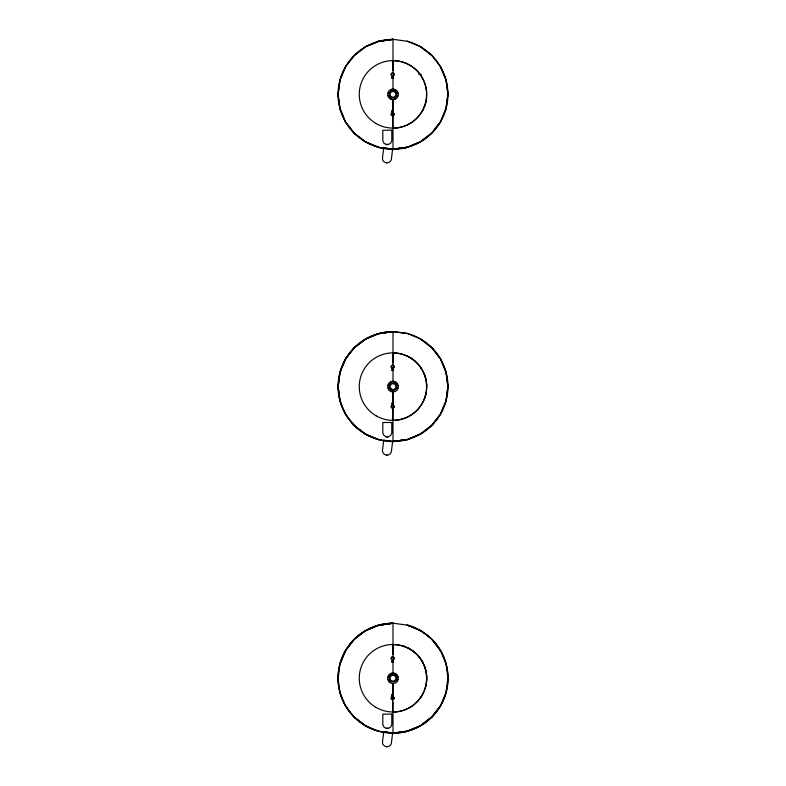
<?xml version="1.0" encoding="UTF-8"?>
<svg xmlns="http://www.w3.org/2000/svg" width="786" height="786" viewBox="0 0 786 786"><rect width="100%" height="100%" fill="white"/><g stroke="black" fill="none" stroke-linecap="round" stroke-linejoin="round"><path stroke-width="1.18" d="M392.715 114.776L392.666 127.027M392.735 111.317L392.784 99.901M392.666 419.292L392.715 407.04M392.735 403.572L392.784 392.165M392.666 710.908L392.715 698.656M392.735 695.188L392.784 683.781M392.941 70.593L392.99 61.858M392.666 128.089L392.666 128.167A33.729 33.729 0 0 0 426.572 94.605A33.729 33.729 0 0 0 393 60.709L393 39.3L407.227 41.265A54.951 54.951 0 0 1 435.1 129.67A54.951 54.951 0 0 1 343.197 117.566A54.951 54.951 0 0 1 393 39.388L392.538 39.32M392.666 420.422L392.666 420.343A33.729 33.729 0 0 0 426.572 386.869A33.729 33.729 0 0 0 393 352.973L393 331.564L407.227 333.431L420.451 338.913L431.858 347.746L420.451 339.002M392.941 362.857L392.99 354.122L393 366.345M392.666 711.969L392.666 712.047A33.729 33.729 0 0 0 426.572 678.485A33.729 33.729 0 0 0 393 644.589L393 623.18L407.227 625.145L420.451 630.529L431.819 639.254L440.592 650.749L432.418 640M392.941 654.473L392.99 645.738M392.636 441.359L391.33 451.95A4.578 4.578 0 0 1 387.469 455.074L386.417 455.065M392.636 732.974L391.33 743.566A4.578 4.578 0 0 1 387.469 746.69L386.417 746.68M339.866 80.968L338.176 93.907M338.108 94.418L339.974 80.123L345.133 67.763M338.108 386.673L339.925 372.309L345.133 360.027M338.108 678.298L339.974 663.993L345.457 650.759M447.892 94.192L446.026 108.497L440.867 120.848M447.892 386.967L446.134 399.809M447.892 678.072L446.026 692.368L440.543 705.612L431.819 716.979M440.543 121.732L446.075 108.566M353.661 348.552L345.408 359.055L339.925 372.397M364.851 631.296L354.142 639.382L345.457 650.847L339.925 663.924M364.851 47.317L354.142 55.413L345.408 66.889L339.925 80.044M365.549 46.787L354.181 55.6L345.408 66.79M431.819 133.099L440.543 121.643L432.339 132.323M378.793 333.559L365.549 339.139L354.181 347.864L345.408 359.055M420.451 434.088L431.819 425.265L440.592 414.075M420.451 725.704L431.819 716.891L440.592 705.7M391.536 115.316A1.572 1.523 0 0 0 394.169 114.638A1.572 1.523 0 0 0 392.243 112.771A1.572 1.523 0 0 0 391.536 115.316L391.752 115.12M391.536 407.58A1.572 1.523 0 0 0 394.169 406.893A1.572 1.523 0 0 0 392.243 405.036A1.572 1.523 0 0 0 391.536 407.58L391.752 407.374M391.536 699.196A1.572 1.523 0 0 0 394.169 698.518A1.572 1.523 0 0 0 392.243 696.651A1.572 1.523 0 0 0 391.536 699.196L391.752 699M353.602 132.382L345.408 121.84L339.925 108.488L345.408 121.742L354.181 133.237L365.519 141.853L378.793 147.346L393 149.222L407.227 147.336L420.451 141.735L408.032 146.874M420.451 141.824L431.819 133.011L421.149 141.195M365.549 630.667L354.142 639.293M421.149 725.173L431.819 716.891M365.519 46.767L377.968 41.737M392.902 39.32L378.793 41.304L365.519 46.679M365.519 339.031L377.968 333.991M407.227 333.519L393 331.653A54.951 54.951 0 0 0 378.773 439.59L393 441.575L407.207 439.57L420.451 433.99L408.032 439.138M378.773 731.206A54.951 54.951 0 0 1 393 623.18L378.793 625.184L365.549 630.755L377.968 625.518M407.207 731.186L420.481 725.812M420.481 725.724L408.032 730.754M393.462 149.291L378.773 147.444L365.519 141.952L354.142 133.129M392.538 331.633L378.793 333.657L393 331.574M393 420.333L393 441.575A54.951 54.951 0 0 1 338.049 386.624A54.951 54.951 0 0 1 393 331.672L392.538 331.731M392.538 623.19L378.793 625.273L393 623.308A54.951 54.951 0 0 0 343.197 701.446A54.951 54.951 0 0 0 435.1 713.541A54.951 54.951 0 0 0 407.227 625.145M393.462 733.171L378.773 731.314L365.519 725.733L354.142 716.999L365.519 725.832M378.773 41.186L393 39.3L378.773 41.285M393 149.085L407.207 147.218L393.462 149.144M407.207 147.306L393 149.311L393 128.079M407.227 333.431A54.951 54.951 0 0 1 393 441.467L407.227 439.679M378.793 625.273L393 623.269M393.098 733.171L407.227 731.304L393 733.191L393 711.949M378.793 41.393L393 39.526M446.153 80.948L447.951 94.34L446.075 80.025L440.543 66.751L446.026 80.074M339.847 107.574L338.049 94.271L339.974 108.625M407.227 147.424L393.098 149.291M378.793 333.657L393 331.672M446.153 373.301L447.951 386.604M339.847 399.917L338.049 386.525M393 441.437L407.207 439.472M393.462 441.398L407.227 439.59M407.207 731.098L393 733.083L379.766 731.353M388.343 144.486L386.26 144.486M388.343 436.741L386.26 436.741M388.343 728.367L386.26 728.367M418.81 74.326L421.178 74.326M386.781 144.545L387.822 144.545M386.781 436.8L387.822 436.8M386.781 728.426L387.822 728.426M393.462 733.024L393 733.083A54.951 54.951 0 0 0 407.227 625.047L420.481 630.539M386.417 162.81L387.469 162.81A4.578 4.578 0 0 0 391.33 159.686L392.636 149.094L385.386 148.2M387.076 455.084L385.405 454.819A4.578 4.578 0 0 1 382.418 450.85L383.725 440.258L392.086 441.29M384.266 148.063L383.725 148.004L382.418 158.585A4.578 4.578 0 0 0 385.405 162.564L386.466 162.82M392.086 732.906L383.725 731.874L382.418 742.465A4.578 4.578 0 0 0 385.405 746.435L386.466 746.7M447.824 94.703L446.134 107.554M339.866 373.321L338.176 386.172M407.207 41.167L420.451 46.659L431.819 55.374L440.592 66.869M440.867 413.102L446.075 400.732L447.892 386.457L446.075 372.289M354.142 425.472L365.519 434.206L378.793 439.698L365.519 434.118L354.181 425.491L345.457 414.124L339.925 400.752L338.108 386.584M440.543 650.621L446.075 663.905L447.951 678.22M420.451 46.747L431.819 55.472M432.339 424.578L440.592 413.986L446.075 400.831M353.661 640.079L345.457 650.847M364.851 339.67L354.181 347.864M421.149 433.548L431.819 425.265M354.181 717.117L345.457 705.74L339.925 692.368L338.049 678.151M393.255 78.119L393.255 76.389L392.057 76.389L392.057 78.119M393.255 110.629L393.255 112.359L392.057 112.359L392.057 110.629M393.255 370.383L393.255 368.644L392.057 368.644L392.057 370.383M393.255 402.884L393.255 404.623L392.057 404.623L392.057 402.884M393.255 661.999L393.255 660.269L392.057 660.269L392.057 661.999M393.255 694.51L393.255 696.239L392.057 696.239L392.057 694.51M393 61.77L393 74.022M393 77.49L393 88.985M393 99.842L393 111.219M393 114.717L393 126.939M393 369.744L393 381.249M393 392.106L393 403.483M393 406.971L393 419.193M393 645.65L393 657.961M393 661.36L393 672.865M393 683.722L393 695.099M393 702.085L393 710.819M397.736 95.617A4.903 4.903 0 0 1 397.244 96.806M395.456 98.604A4.903 4.903 0 0 1 394.267 99.095M391.733 99.095A4.903 4.903 0 0 1 390.544 98.604M388.756 96.806A4.903 4.903 0 0 1 388.264 95.617M388.264 93.082A4.903 4.903 0 0 1 388.756 91.903M390.544 90.105A4.903 4.903 0 0 1 391.733 89.614M394.267 89.614A4.903 4.903 0 0 1 395.456 90.105M397.244 91.903A4.903 4.903 0 0 1 397.736 93.082M426.022 101.178A33.729 33.729 0 0 1 425.511 103.32M424.862 105.412A33.729 33.729 0 0 1 424.076 107.486M423.153 109.5A33.729 33.729 0 0 1 422.102 111.435M397.736 387.881A4.903 4.903 0 0 1 397.244 389.06M388.756 389.06A4.903 4.903 0 0 1 388.264 387.881M388.264 385.346A4.903 4.903 0 0 1 389.532 383.146M390.544 382.36A4.903 4.903 0 0 1 391.733 381.868M394.267 381.868A4.903 4.903 0 0 1 395.456 382.36M396.468 383.146A4.903 4.903 0 0 1 397.736 385.346M426.022 393.442A33.729 33.729 0 0 1 425.511 395.574M424.862 397.677A33.729 33.729 0 0 1 424.076 399.75M407.03 356.019A33.729 33.729 0 0 1 409.968 357.542M410.901 358.111A33.729 33.729 0 0 1 415.332 361.432M420.49 367.17A33.729 33.729 0 0 1 421.709 369.017M424.204 373.93A33.729 33.729 0 0 1 425.305 377.064M425.599 378.115A33.729 33.729 0 0 1 426.091 380.247M426.552 383.519A33.729 33.729 0 0 1 426.71 386.791M426.719 679.232A33.729 33.729 0 0 1 426.572 681.442M426.081 684.724A33.729 33.729 0 0 1 425.54 687.023M421.65 695.944A33.729 33.729 0 0 1 420.422 697.781M402.786 645.856A33.729 33.729 0 0 1 404.878 646.564M406.932 647.418A33.729 33.729 0 0 1 410.007 649.01M410.803 649.491A33.729 33.729 0 0 1 415.372 652.891M418.358 655.888A33.729 33.729 0 0 1 421.738 660.476M422.21 661.272A33.729 33.729 0 0 1 423.32 663.355M424.165 665.231A33.729 33.729 0 0 1 425.334 668.513M425.59 669.407A33.729 33.729 0 0 1 426.12 671.706M426.592 674.997A33.729 33.729 0 0 1 426.729 678.298M397.736 679.497A4.903 4.903 0 0 1 397.244 680.686M388.756 680.686A4.903 4.903 0 0 1 388.264 679.497M388.264 676.962A4.903 4.903 0 0 1 389.532 674.761M390.544 673.985A4.903 4.903 0 0 1 391.733 673.494M394.267 673.494A4.903 4.903 0 0 1 395.456 673.985M396.468 674.761A4.903 4.903 0 0 1 397.736 676.962M393.364 77.637L391.949 78.119L393.364 77.637M393.364 110.629L391.949 111.111L393.364 110.629M391.792 130.24L382.811 130.24L382.811 140.91A4.578 4.578 0 0 0 391.792 140.91L391.792 130.24M393.364 369.901L391.949 370.383L393.364 369.901M393.364 402.884L391.949 403.365L393.364 402.884M391.792 422.495L382.811 422.495L382.811 433.165A4.578 4.578 0 0 0 391.792 433.165L391.792 422.495M393.364 661.517L391.949 661.999L393.364 661.517M393.364 694.51L391.949 694.991L393.364 694.51M391.792 714.12L382.811 714.12L382.811 724.79A4.578 4.578 0 0 0 391.792 724.79L391.792 714.12M431.858 347.658L440.592 359.123L446.075 372.377L440.543 359.005L431.819 347.638M376.13 123.569A33.729 33.729 0 0 0 426.729 94.349A33.729 33.729 0 0 0 376.13 65.14A33.729 33.729 0 0 0 376.13 123.569M391.87 75.82A1.572 1.523 0 0 0 394.238 74.503A1.572 1.523 0 0 0 391.87 73.186A1.572 1.523 0 0 0 391.87 75.82M392.018 75.417A1.277 1.238 0 0 0 393.933 74.346A1.277 1.238 0 0 0 392.018 73.275A1.277 1.238 0 0 0 392.018 75.417M392.018 115.473A1.277 1.238 0 0 0 393.933 114.402A1.277 1.238 0 0 0 392.018 113.331A1.277 1.238 0 0 0 392.018 115.473M390.318 99.007A5.374 5.374 0 0 0 398.374 94.349A5.374 5.374 0 0 0 390.318 89.702A5.374 5.374 0 0 0 390.318 99.007M390.269 97.081A3.861 3.861 0 0 0 396.724 95.352A3.861 3.861 0 0 0 391.998 90.626A3.861 3.861 0 0 0 390.269 97.081M391.546 96.874A2.918 2.918 0 0 0 395.918 94.349A2.918 2.918 0 0 0 391.546 91.824A2.918 2.918 0 0 0 391.546 96.874M376.13 415.823A33.729 33.729 0 0 0 426.729 386.614A33.729 33.729 0 0 0 376.13 357.394A33.729 33.729 0 0 0 376.13 415.823M391.87 368.084A1.572 1.523 0 0 0 394.238 366.767A1.572 1.523 0 0 0 391.87 365.451A1.572 1.523 0 0 0 391.87 368.084M392.018 367.681A1.277 1.238 0 0 0 393.933 366.61A1.277 1.238 0 0 0 392.018 365.539A1.277 1.238 0 0 0 392.018 367.681M392.018 407.728A1.277 1.238 0 0 0 393.933 406.657A1.277 1.238 0 0 0 392.018 405.596A1.277 1.238 0 0 0 392.018 407.728M389.208 390.406A5.374 5.374 0 0 0 398.188 387.999A5.374 5.374 0 0 0 391.615 381.426A5.374 5.374 0 0 0 389.208 390.406M391.074 389.954A3.861 3.861 0 0 0 396.861 386.614A3.861 3.861 0 0 0 391.074 383.273A3.861 3.861 0 0 0 391.074 389.954M390.937 388.677A2.918 2.918 0 0 0 395.82 387.37A2.918 2.918 0 0 0 392.243 383.794A2.918 2.918 0 0 0 390.937 388.677M376.13 707.449A33.729 33.729 0 0 0 426.729 678.23A33.729 33.729 0 0 0 376.13 649.02A33.729 33.729 0 0 0 376.13 707.449M391.87 659.7A1.572 1.523 0 0 0 394.238 658.383A1.572 1.523 0 0 0 391.87 657.067A1.572 1.523 0 0 0 391.87 659.7M392.018 659.297A1.277 1.238 0 0 0 393.933 658.226A1.277 1.238 0 0 0 392.018 657.155A1.277 1.238 0 0 0 392.018 659.297M392.018 699.343A1.277 1.238 0 0 0 393.933 698.282A1.277 1.238 0 0 0 392.018 697.211A1.277 1.238 0 0 0 392.018 699.343M389.208 682.032A5.374 5.374 0 0 0 398.188 679.625A5.374 5.374 0 0 0 391.615 673.042A5.374 5.374 0 0 0 389.208 682.032M391.074 681.57A3.861 3.861 0 0 0 396.861 678.23A3.861 3.861 0 0 0 391.074 674.889A3.861 3.861 0 0 0 391.074 681.57M391.546 680.755A2.918 2.918 0 0 0 395.918 678.23A2.918 2.918 0 0 0 391.546 675.705A2.918 2.918 0 0 0 391.546 680.755"/></g></svg>
